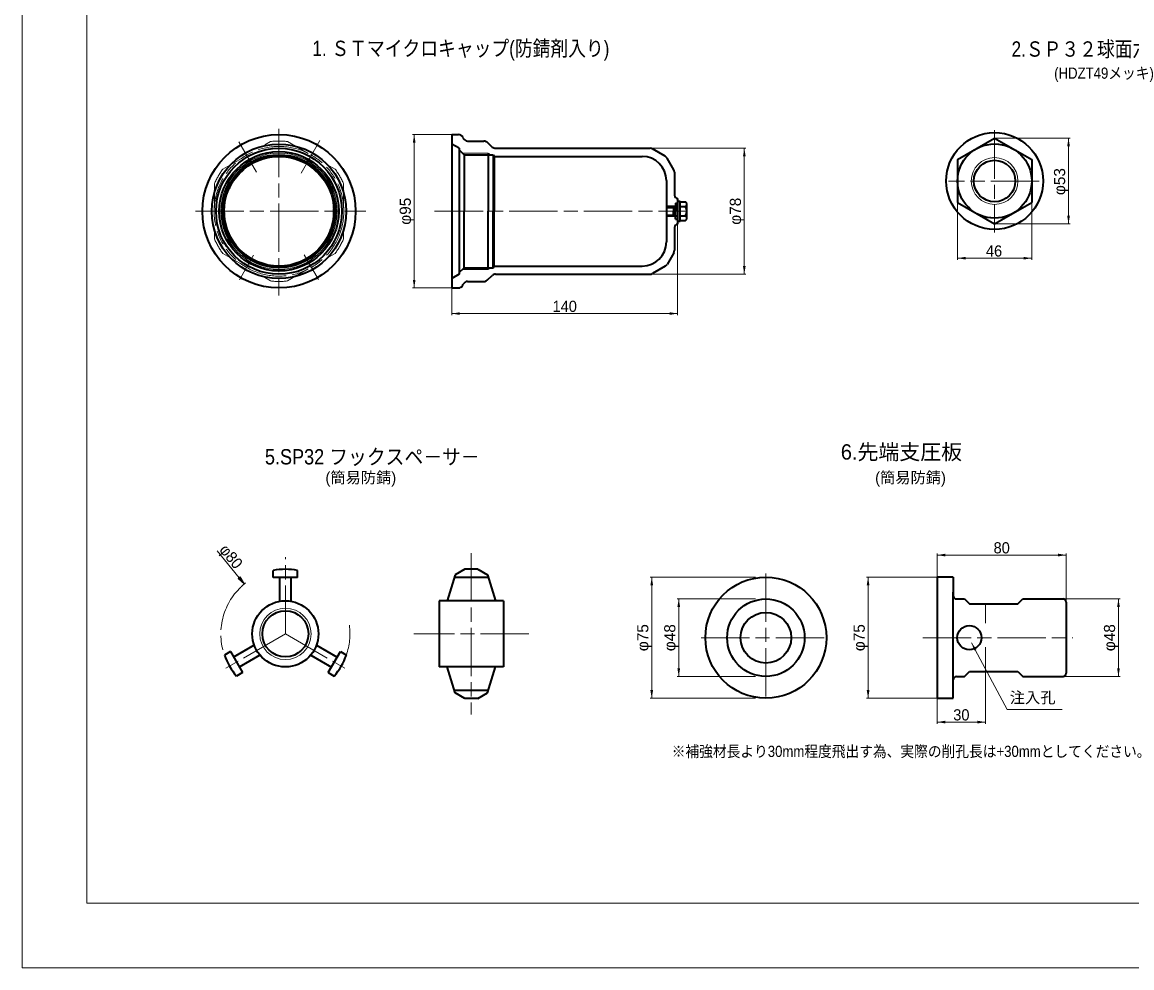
# Model space of a CAD drawing. Units: millimetres at full size, sheet at 1:2.5. Extents: x 2099 to 3779, y 1055 to 2257.
# Drawn here: x 2099 to 2787, y 1069 to 1655 of the extents above; entities that cross this region are included whole.
import ezdxf
from ezdxf.enums import TextEntityAlignment as Align

# ---------------------------------------------------------------- set-up
doc = ezdxf.new("R2010")
doc.units = ezdxf.units.MM
doc.header["$LTSCALE"] = 2.5
for name, pattern in [('CHAIN', [18.5, 12, -1.5, 3.5, -1.5]), ('CHAIN_DOUBLE_DASH', [23.5, 12, -1.5, 3.5, -1.5, 3.5, -1.5]), ('DASHED_SPACED', [12, 6, -6])]:
    doc.linetypes.add(name, pattern=pattern)
for name, color, linetype, lineweight in [('1外形線', 7, 'Continuous', 35), ('2細い実線', 3, 'Continuous', 20), ('3隠れ線', 2, 'DASHED_SPACED', 13), ('4中心線', 1, 'CHAIN', 15), ('5想像線', 6, 'CHAIN_DOUBLE_DASH', 13), ('6寸法線', 4, 'Continuous', 13), ('7 枠・タイトル', 7, 'Continuous', 13)]:
    doc.layers.add(name, color=color, linetype=linetype, lineweight=lineweight)
doc.styles.add('ＭＳ Ｐゴシック', font='')
doc.styles.get('ＭＳ Ｐゴシック').set_extended_font_data('MS PGothic')

# ---------------------------------------------------------------- blocks, each defined once
blk = doc.blocks.new('filled_arrow')
at = {"color": 0, "linetype": 'Continuous', "lineweight": -2}
blk.add_solid([(7.5, 1.25), (0, 0), (7.5, -1.25)], dxfattribs=at)

msp = doc.modelspace()

# ---------------------------------------------------------------- hatches: boundary and pattern name
at = {"layer": '6寸法線'}
msp.add_hatch(color=256, dxfattribs=at).paths.add_polyline_path([(2234.533, 1311.65), (2233.246, 1310.591), (2237.065, 1307.258)])

# ---------------------------------------------------------------- linework, layer by layer
at = {"layer": '1外形線'}
for p, q in [((2365.583, 1585.692), (2369.729, 1585.692)), ((2365.583, 1585.692), (2365.583, 1490.692)), ((2372.412, 1584.034), (2372.754, 1583.35)), ((2375.437, 1581.692), (2385.456, 1581.692)), ((2678.998, 1570.177), (2701.998, 1583.456)), ((2701.998, 1583.456), (2724.998, 1570.177)), ((2370.183, 1577.192), (2365.583, 1579.848)), ((2370.183, 1577.192), (2370.183, 1538.192)), ((2370.183, 1576.192), (2373.183, 1573.192)), ((2387.432, 1580.95), (2390.726, 1577.968)), ((2392.739, 1577.192), (2488.531, 1577.192)), ((2497.887, 1572.254), (2490.031, 1576.79)), ((2373.183, 1573.192), (2391.183, 1573.192)), ((2373.183, 1573.192), (2373.183, 1538.192)), ((2388.183, 1574.192), (2388.183, 1538.192)), ((2391.183, 1573.192), (2391.761, 1572.192)), ((2391.183, 1573.192), (2391.183, 1538.192)), ((2391.761, 1572.192), (2391.761, 1538.192)), ((2391.761, 1572.192), (2483.583, 1572.192)), ((2503.181, 1563.888), (2498.985, 1571.156)), ((2678.998, 1570.177), (2678.998, 1543.635)), ((2724.998, 1570.177), (2724.998, 1543.635)), ((2503.583, 1562.388), (2503.583, 1548.192)), ((2498.583, 1557.192), (2498.583, 1538.192)), ((2505.592, 1541.192), (2498.583, 1541.192)), ((2498.583, 1540.579), (2503.07, 1540.579)), ((2503.07, 1540.579), (2504.183, 1541.692)), ((2503.07, 1540.579), (2503.07, 1538.192)), ((2504.183, 1543.192), (2504.183, 1538.192)), ((2504.183, 1543.192), (2505.583, 1543.192)), ((2505.583, 1546.192), (2505.583, 1530.192)), ((2505.592, 1544.442), (2507.192, 1544.442)), ((2505.592, 1531.942), (2505.592, 1544.442)), ((2507.192, 1531.942), (2507.192, 1544.442)), ((2507.192, 1543.965), (2510.392, 1543.965)), ((2507.192, 1541.079), (2510.392, 1541.079)), ((2511.192, 1533.862), (2511.192, 1542.522)), ((2678.998, 1543.635), (2701.998, 1530.356)), ((2701.998, 1530.356), (2724.998, 1543.635)), ((2370.183, 1538.192), (2370.183, 1499.192)), ((2373.183, 1503.192), (2373.183, 1538.192)), ((2388.183, 1502.192), (2388.183, 1538.192)), ((2391.183, 1503.192), (2391.183, 1538.192)), ((2391.761, 1504.192), (2391.761, 1538.192)), ((2498.583, 1538.192), (2498.583, 1519.192)), ((2498.583, 1535.805), (2503.07, 1535.805)), ((2505.592, 1535.192), (2498.583, 1535.192)), ((2503.07, 1535.805), (2503.07, 1538.192)), ((2503.07, 1535.805), (2504.183, 1534.692)), ((2504.183, 1533.192), (2504.183, 1538.192)), ((2507.192, 1535.305), (2510.392, 1535.305)), ((2503.583, 1528.192), (2503.583, 1513.996)), ((2504.183, 1533.192), (2505.583, 1533.192)), ((2507.192, 1531.942), (2505.592, 1531.942)), ((2507.192, 1532.418), (2510.392, 1532.418)), ((2503.181, 1512.496), (2498.985, 1505.228)), ((2370.183, 1499.192), (2365.583, 1496.536)), ((2370.183, 1500.192), (2373.183, 1503.192)), ((2373.183, 1503.192), (2391.183, 1503.192)), ((2391.183, 1503.192), (2391.761, 1504.192)), ((2391.761, 1504.192), (2483.583, 1504.192)), ((2392.739, 1499.192), (2488.531, 1499.192)), ((2497.887, 1504.13), (2490.031, 1499.594)), ((2372.412, 1492.35), (2372.754, 1493.034)), ((2375.437, 1494.692), (2385.456, 1494.692)), ((2387.432, 1495.434), (2390.726, 1498.416)), ((2365.583, 1490.692), (2369.729, 1490.692)), ((2254.971, 1311.363), (2254.971, 1315.653)), ((2269.971, 1311.363), (2269.971, 1315.653)), ((2373.738, 1316.363), (2367.711, 1312.883)), ((2381.684, 1316.363), (2373.738, 1316.363)), ((2381.684, 1316.363), (2387.711, 1312.883)), ((2269.971, 1311.363), (2254.971, 1311.363)), ((2258.971, 1296.567), (2258.971, 1311.363)), ((2265.971, 1296.567), (2265.971, 1311.363)), ((2367.711, 1312.883), (2362.711, 1296.863)), ((2388.185, 1311.363), (2367.237, 1311.363)), ((2387.711, 1312.883), (2392.711, 1296.863)), ((2666.397, 1311.501), (2666.397, 1236.501)), ((2676.397, 1311.501), (2666.397, 1311.501)), ((2676.397, 1311.501), (2676.397, 1300.001)), ((2676.389, 1274.001), (2676.397, 1302.132)), ((2397.711, 1296.863), (2357.711, 1296.863)), ((2357.711, 1296.863), (2357.711, 1255.863)), ((2397.711, 1296.863), (2397.711, 1255.863)), ((2678.397, 1298.001), (2683.375, 1298.001)), ((2683.375, 1298.001), (2686.411, 1294.966)), ((2686.411, 1294.966), (2716.411, 1294.966)), ((2716.411, 1294.966), (2719.446, 1298.001)), ((2719.446, 1298.001), (2744.397, 1298.001)), ((2746.397, 1296.001), (2746.397, 1252.001)), ((2676.397, 1248.001), (2676.389, 1274.001)), ((2228.41, 1265.358), (2224.694, 1263.213)), ((2228.41, 1265.358), (2235.91, 1252.368)), ((2243.223, 1269.292), (2230.41, 1261.894)), ((2281.718, 1269.292), (2294.532, 1261.894)), ((2289.032, 1252.368), (2296.532, 1265.358)), ((2296.532, 1265.358), (2300.247, 1263.213)), ((2246.723, 1263.229), (2233.91, 1255.832)), ((2278.218, 1263.229), (2291.032, 1255.832)), ((2235.91, 1252.368), (2232.194, 1250.222)), ((2289.032, 1252.368), (2292.747, 1250.222)), ((2397.711, 1255.863), (2357.711, 1255.863)), ((2367.711, 1239.843), (2362.711, 1255.863)), ((2387.711, 1239.843), (2392.711, 1255.863)), ((2683.375, 1250.001), (2686.411, 1253.036)), ((2686.411, 1253.036), (2716.411, 1253.036)), ((2716.411, 1253.036), (2719.446, 1250.001)), ((2676.397, 1236.501), (2676.397, 1248.001)), ((2678.397, 1250.001), (2683.375, 1250.001)), ((2719.446, 1250.001), (2744.397, 1250.001)), ((2388.185, 1241.363), (2367.237, 1241.363)), ((2373.738, 1236.363), (2367.711, 1239.843)), ((2381.684, 1236.363), (2387.711, 1239.843)), ((2381.684, 1236.363), (2373.738, 1236.363)), ((2666.397, 1236.501), (2676.397, 1236.501))]:
    msp.add_line(p, q, dxfattribs=at)
for centre, radius in [((2258.505, 1538.192), 47.5), ((2701.998, 1556.906), 30), ((2258.505, 1538.192), 41.656), ((2258.505, 1538.192), 39), ((2258.505, 1538.192), 37), ((2701.998, 1556.906), 22.993), ((2258.505, 1538.192), 35), ((2258.505, 1538.192), 34), ((2701.998, 1556.906), 12.85), ((2560.248, 1274.001), 37.5), ((2262.471, 1276.363), 20.505), ((2560.248, 1274.001), 24), ((2262.471, 1276.363), 14.27), ((2560.248, 1274.001), 15.7), ((2686.401, 1273.986), 7.5)]:
    msp.add_circle(centre, radius, dxfattribs=at)
for centre, radius, start, end in [((2369.729, 1582.692), 3, 26.56505, 90), ((2375.437, 1584.692), 3, 206.56505, 270), ((2385.456, 1578.692), 3, 48.81407, 90), ((2392.739, 1580.192), 3, 227.85137, 270), ((2488.531, 1574.192), 3, 60, 90), ((2483.583, 1557.192), 15, 0, 90), ((2496.387, 1569.656), 3, 30, 60), ((2500.583, 1562.388), 3, 0, 30), ((2505.583, 1548.192), 2, 180, 270), ((2505.583, 1538.192), 5.608, 329.02089, 30.97911), ((2509.49, 1542.522), 1.702, 302.0046, 57.9954), ((2509.49, 1533.862), 1.702, 302.0046, 57.9954), ((2505.583, 1528.192), 2, 90, 180), ((2483.583, 1519.192), 15, 270, 0), ((2500.583, 1513.996), 3, 330, 0), ((2392.739, 1496.192), 3, 90, 132.14863), ((2488.531, 1502.192), 3, 270, 300), ((2496.387, 1506.728), 3, 300, 330), ((2369.729, 1493.692), 3, 270, 333.43495), ((2375.437, 1491.692), 3, 90, 153.43495), ((2385.456, 1497.692), 3, 270, 311.18593), ((2262.471, 1276.363), 40, 79.19308, 100.80692), ((2678.397, 1300.001), 2, 180, 270), ((2744.397, 1296.001), 2, 0, 90), ((2262.471, 1276.363), 40, 199.19308, 220.80692), ((2262.471, 1276.363), 40, 319.19308, 340.80692), ((2744.397, 1252.001), 2, 270, 0), ((2678.397, 1248.001), 2, 90, 180.0002), ((2678.397, 1248.001), 2, 90, 180.00299)]:
    msp.add_arc(centre, radius, start, end, dxfattribs=at)
at = {"layer": '2細い実線'}
for p, q in [((2372.183, 1574.192), (2388.183, 1574.192)), ((2388.183, 1574.192), (2389.915, 1573.192)), ((2503.683, 1541.192), (2498.583, 1541.192)), ((2503.683, 1535.192), (2498.583, 1535.192)), ((2372.183, 1502.192), (2388.183, 1502.192)), ((2388.183, 1502.192), (2389.915, 1503.192))]:
    msp.add_line(p, q, dxfattribs=at)
for centre, radius in [((2258.505, 1538.192), 36), ((2701.998, 1556.906), 14.5), ((2262.471, 1276.363), 15.92)]:
    msp.add_circle(centre, radius, dxfattribs=at)
at = {"layer": '3隠れ線'}
for p, q in [((2223.7, 1564.285), (2253.31, 1581.381)), ((2263.7, 1581.381), (2293.31, 1564.285)), ((2218.505, 1555.287), (2218.505, 1521.097)), ((2298.505, 1555.287), (2298.505, 1521.097)), ((2223.7, 1512.099), (2253.31, 1495.003)), ((2263.7, 1495.003), (2293.31, 1512.099)), ((2696.397, 1253.036), (2696.397, 1294.966))]:
    msp.add_line(p, q, dxfattribs=at)
msp.add_circle((2258.505, 1538.192), 33.66, dxfattribs=at)
for start, end in [(83.14104, 96.85896), (143.14104, 156.85896), (23.14104, 36.85896), (203.14104, 216.85896), (323.14104, 336.85896), (263.14104, 276.85896)]:
    msp.add_arc((2258.505, 1538.192), 43.5, start, end, dxfattribs=at)
at = {"layer": '4中心線'}
for p, q in [((2258.505, 1589.213), (2258.505, 1486.001)), ((2258.505, 1589.213), (2258.505, 1486.001)), ((2272.168, 1561.857), (2283.771, 1581.954)), ((2701.998, 1588.363), (2701.998, 1525.048)), ((2244.576, 1562.318), (2233.705, 1581.146)), ((2729.63, 1556.906), (2673.53, 1556.906)), ((2206.713, 1538.192), (2312.24, 1538.192)), ((2206.713, 1538.192), (2312.24, 1538.192)), ((2354.963, 1538.192), (2510.817, 1538.192)), ((2233.94, 1495.644), (2242.802, 1510.993)), ((2282.976, 1495.808), (2274.113, 1511.159)), ((2262.471, 1276.363), (2262.471, 1323.848)), ((2377.711, 1326.363), (2377.711, 1226.363)), ((2560.248, 1313.836), (2560.248, 1234.655)), ((2262.471, 1276.363), (2222.871, 1253.5)), ((2262.471, 1276.363), (2302.07, 1253.5)), ((2413.442, 1276.363), (2341.98, 1276.363)), ((2520.094, 1274.001), (2599.417, 1274.001)), ((2657.535, 1274.001), (2750.515, 1274.001))]:
    msp.add_line(p, q, dxfattribs=at)
at = {"layer": '5想像線'}
for radius in [40.201, 34.501]:
    msp.add_circle((2258.505, 1538.192), radius, dxfattribs=at)
for start, end in [(133.45183, 199.19308), (340.80692, 7.65944)]:
    msp.add_arc((2262.471, 1276.363), 40, start, end, dxfattribs=at)
for centre, major_axis in [((2504.905, 1542.176), (0, 1.016)), ((2504.905, 1534.208), (0, -1.016))]:
    msp.add_ellipse(centre, major_axis=major_axis, ratio=0.688699, dxfattribs=at)
at = {"layer": '6寸法線'}
for p, q in [((2365.521, 1585.692), (2341.301, 1585.692)), ((2342.301, 1490.692), (2342.301, 1585.692)), ((2702.06, 1583.456), (2748.823, 1583.456)), ((2747.823, 1530.356), (2747.823, 1583.456)), ((2488.593, 1577.192), (2547.897, 1577.192)), ((2546.897, 1499.192), (2546.897, 1577.192)), ((2678.998, 1543.573), (2678.998, 1508.097)), ((2724.998, 1543.573), (2724.998, 1508.097)), ((2505.583, 1530.129), (2505.583, 1473.798)), ((2702.06, 1530.356), (2748.823, 1530.356)), ((2678.998, 1509.097), (2724.998, 1509.097)), ((2488.593, 1499.192), (2547.897, 1499.192)), ((2365.583, 1492.629), (2365.583, 1473.798)), ((2365.521, 1490.692), (2341.301, 1490.692)), ((2365.583, 1474.798), (2505.583, 1474.798)), ((2220.097, 1327.894), (2233.889, 1311.12)), ((2666.397, 1311.563), (2666.397, 1326.189)), ((2666.397, 1325.189), (2746.397, 1325.189)), ((2746.397, 1296.063), (2746.397, 1326.189)), ((2553.767, 1311.501), (2488.508, 1311.501)), ((2489.508, 1311.501), (2489.508, 1236.501)), ((2666.335, 1311.501), (2622.609, 1311.501)), ((2623.609, 1311.501), (2623.609, 1236.501)), ((2553.767, 1298.001), (2505.258, 1298.001)), ((2506.258, 1298.001), (2506.258, 1250.001)), ((2744.46, 1298.001), (2779.773, 1298.001)), ((2778.773, 1298.001), (2778.773, 1250.001)), ((2262.381, 1276.363), (2262.561, 1276.363)), ((2262.471, 1276.273), (2262.471, 1276.453)), ((2696.397, 1252.974), (2696.397, 1220.701)), ((2553.767, 1250.001), (2505.258, 1250.001)), ((2744.46, 1250.001), (2779.773, 1250.001)), ((2553.767, 1236.501), (2488.508, 1236.501)), ((2666.335, 1236.501), (2622.609, 1236.501)), ((2666.397, 1236.438), (2666.397, 1220.701)), ((2666.397, 1221.701), (2696.397, 1221.701))]:
    msp.add_line(p, q, dxfattribs=at)
msp.add_lwpolyline([(2234.533, 1311.65), (2233.246, 1310.591), (2237.065, 1307.258)], close=True, dxfattribs=at)
msp.add_lwpolyline([(2687.695, 1270.852), (2690.043, 1266.437), (2709.723, 1229.422), (2743.884, 1229.422)], dxfattribs=at)
msp.add_arc((2262.471, 1276.363), 40, 127.9982, 133.36231, dxfattribs=at)
at = {"layer": '7 枠・タイトル'}
for p, q in [((2099.362, 2257.486), (2099.362, 1069.486)), ((2139.362, 2217.486), (2139.362, 1109.486)), ((2139.362, 1109.486), (3739.362, 1109.486)), ((2099.362, 1069.486), (3779.362, 1069.486))]:
    msp.add_line(p, q, dxfattribs=at)

# ---------------------------------------------------------------- block references
at = {"layer": '6寸法線', "xscale": 0.667, "yscale": 0.667}
for p, rotation in [((2342.301, 1585.692), 270), ((2747.823, 1583.456), 270), ((2546.897, 1577.192), 270), ((2747.823, 1530.356), 90), ((2724.998, 1509.097), 180), ((2546.897, 1499.192), 90), ((2342.301, 1490.692), 90), ((2505.583, 1474.798), 180), ((2746.397, 1325.189), 180), ((2489.508, 1311.501), 270), ((2623.609, 1311.501), 270), ((2506.258, 1298.001), 270), ((2778.773, 1298.001), 270), ((2687.695, 1270.852), 298), ((2506.258, 1250.001), 90), ((2778.773, 1250.001), 90), ((2489.508, 1236.501), 90), ((2623.609, 1236.501), 90), ((2696.397, 1221.701), 180)]:
    msp.add_blockref('filled_arrow', p, dxfattribs=dict(at, rotation=rotation))
for p in [(2678.998, 1509.097), (2365.583, 1474.798), (2666.397, 1325.189), (2666.397, 1221.701)]:
    msp.add_blockref('filled_arrow', p, dxfattribs=at)

# ---------------------------------------------------------------- texts
at = {"layer": '6寸法線', "style": 'ＭＳ Ｐゴシック', "width": 1.05}
for s, p in [('φ53', (2742.269, 1556.557)), ('φ95', (2336.747, 1538.192)), ('φ78', (2541.343, 1538.192)), ('φ75', (2483.954, 1274.001)), ('φ48', (2500.704, 1274.001)), ('φ75', (2618.055, 1274.001)), ('φ48', (2773.219, 1274.001))]:
    msp.add_text(s, height=6.928, rotation=90, dxfattribs=at).set_placement(p, align=Align.MIDDLE_CENTER)
at = {"layer": '6寸法線', "style": 'ＭＳ Ｐゴシック'}
for s, p in [('46', (2701.649, 1513.597)), ('140', (2435.583, 1479.298)), ('80', (2706.397, 1329.689)), ('30', (2681.397, 1226.201))]:
    msp.add_text(s, height=6.928, dxfattribs=at).set_placement(p, align=Align.MIDDLE_CENTER)
msp.add_text('φ80', height=6.928, rotation=309.431, dxfattribs=at).set_placement((2228.881, 1324.296), align=Align.MIDDLE_CENTER)
at = {"layer": '6寸法線', "color": 7, "style": 'ＭＳ Ｐゴシック'}
msp.add_text('注入孔', height=6.928, dxfattribs=at).set_placement((2711.404, 1231.363), align=Align.BOTTOM_LEFT)
at = {"layer": '7 枠・タイトル', "style": 'ＭＳ Ｐゴシック'}
for s, height, width, p in [('1. ＳＴマイクロキャップ(防錆剤入り)', 9.501, 0.85, (2371.263, 1639.11)), ('(HDZT49メッキ)', 6.928, 0.9, (2769.815, 1623.77)), ('5.SP32 フックスペ－サ－', 9.501, 0.9, (2316.36, 1386.073))]:
    msp.add_text(s, height=height, dxfattribs=dict(at, width=width)).set_placement(p, align=Align.MIDDLE_CENTER)
at = {"layer": '7 枠・タイトル', "style": 'ＭＳ Ｐゴシック', "width": 0.85}
msp.add_text('2.ＳＰ３２球面六角ナット', height=9.501, dxfattribs=at).set_placement((2842.526, 1638.701), align=Align.MIDDLE_RIGHT)
at = {"layer": '7 枠・タイトル', "style": 'ＭＳ Ｐゴシック'}
msp.add_text('6.先端支圧板', height=9.501, dxfattribs=at).set_placement((2606.681, 1381.485), align=Align.BOTTOM_LEFT)
for p in [(2309.226, 1373.198), (2649.89, 1373.198)]:
    msp.add_text('(簡易防錆)', height=6.928, dxfattribs=at).set_placement(p, align=Align.MIDDLE_CENTER)
at = {"layer": '7 枠・タイトル', "style": 'ＭＳ Ｐゴシック', "width": 0.9}
msp.add_text('※補強材長より30mm程度飛出す為、実際の削孔長は+30mmとしてください。', height=6.928, dxfattribs=at).set_placement((2501.897, 1198.034), align=Align.BOTTOM_LEFT)

doc.saveas('drawing.dxf')
